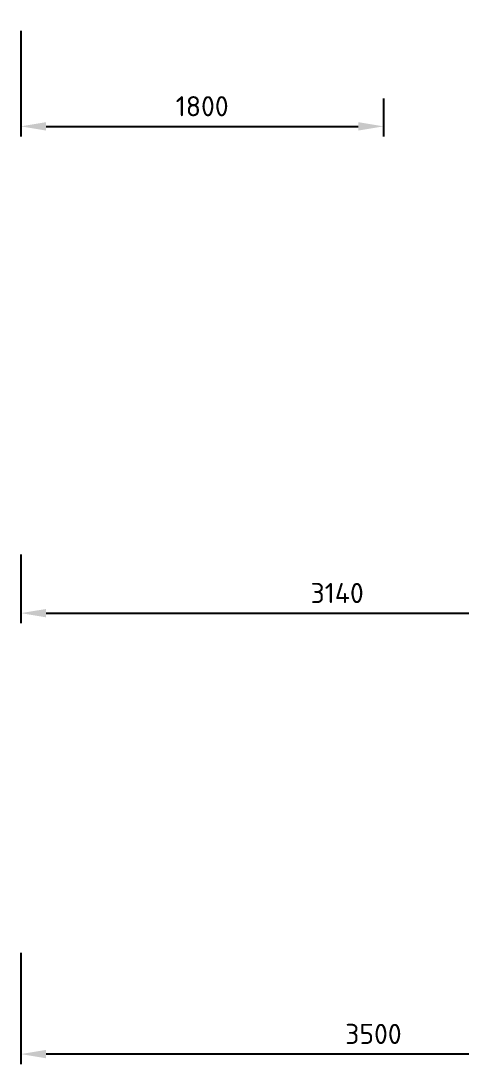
# Model space of a CAD drawing. Header units: millimetres. Extents: x -5247 to 64230, y -16204 to 29599.
# Drawn here: x 33415 to 35606, y 19554 to 24736 of the extents above; entities that cross this region are included whole.
import ezdxf

# ---------------------------------------------------------------- set-up
doc = ezdxf.new("R2010")
doc.units = ezdxf.units.MM
doc.layers.get('Defpoints').update_dxf_attribs({"color": 1, "lineweight": 50})
doc.layers.add('Размеры', color=8, linetype='Continuous')
doc.styles.add('GTO_Isocpeur', font='isocpeur.ttf')
doc.styles.get("Standard").update_dxf_attribs({"font": 'arial.ttf'})
doc.dimstyles.new('ISO-25', dxfattribs={"dimtxt": 2.5, "dimasz": 2.5, "dimexe": 1.25, "dimexo": 0.625, "dimtad": 1, "dimtxsty": 'Standard', "dimcen": 2.5, "dimadec": 0, "dimazin": 0, "dimtfac": 1, "dimtmove": 0, "dimatfit": 3, "dimfxl": 1, "dimarcsym": 0})

# ---------------------------------------------------------------- blocks, each defined once
blk = doc.blocks.new('*D153')
at = {"layer": 'Defpoints', "color": 0, "transparency": 16777216}
for p in [(36915.5, 20243.4), (33415.5, 20157.5), (33415.5, 19604.2)]:
    blk.add_point(p, dxfattribs=at)
at = {"layer": 'Размеры', "color": 0, "lineweight": -2, "transparency": 16777216}
for p, q in [((36915.5, 20193.4), (36915.5, 19554.2)), ((33415.5, 20107.5), (33415.5, 19554.2)), ((36790.5, 19604.2), (33540.5, 19604.2))]:
    blk.add_line(p, q, dxfattribs=at)
at = {"layer": 'Размеры', "color": 0, "transparency": 16777216}
for points in [[(33540.5, 19625), (33540.5, 19583.3), (33415.5, 19604.2)], [(36790.5, 19625), (36790.5, 19583.3), (36915.5, 19604.2)]]:
    blk.add_solid(points, dxfattribs=at)
at = {"layer": 'Размеры', "color": 0, "transparency": 16777216, "insert": (35165.5, 19704.2), "char_height": 100, "attachment_point": 5, "style": 'GTO_Isocpeur'}
blk.add_mtext('3500', dxfattribs=at)
blk = doc.blocks.new('*D135')
at = {"layer": 'Defpoints', "color": 0, "transparency": 16777216}
for p in [(33415.5, 24736.1), (35215.5, 24401), (35215.5, 24212.1)]:
    blk.add_point(p, dxfattribs=at)
at = {"layer": 'Размеры', "color": 0, "lineweight": -2, "transparency": 16777216}
for p, q in [((33415.5, 24686.1), (33415.5, 24162.1)), ((35215.5, 24351), (35215.5, 24162.1)), ((33540.5, 24212.1), (35090.5, 24212.1))]:
    blk.add_line(p, q, dxfattribs=at)
at = {"layer": 'Размеры', "color": 0, "transparency": 16777216}
for points in [[(33540.5, 24232.9), (33540.5, 24191.2), (33415.5, 24212.1)], [(35090.5, 24232.9), (35090.5, 24191.2), (35215.5, 24212.1)]]:
    blk.add_solid(points, dxfattribs=at)
at = {"layer": 'Размеры', "color": 0, "transparency": 16777216, "insert": (34315.5, 24312.1), "char_height": 100, "attachment_point": 5, "style": 'GTO_Isocpeur'}
blk.add_mtext('1800', dxfattribs=at)
blk = doc.blocks.new('*D136')
at = {"layer": 'Defpoints', "color": 0, "transparency": 16777216}
for p in [(33415.5, 22136.1), (36555.5, 22136.1), (36555.5, 21794.2)]:
    blk.add_point(p, dxfattribs=at)
at = {"layer": 'Размеры', "color": 0, "lineweight": -2, "transparency": 16777216}
for p, q in [((33415.5, 22086.1), (33415.5, 21744.2)), ((36555.5, 22086.1), (36555.5, 21744.2)), ((33540.5, 21794.2), (36430.5, 21794.2))]:
    blk.add_line(p, q, dxfattribs=at)
at = {"layer": 'Размеры', "color": 0, "transparency": 16777216}
for points in [[(33540.5, 21815), (33540.5, 21773.3), (33415.5, 21794.2)], [(36430.5, 21815), (36430.5, 21773.3), (36555.5, 21794.2)]]:
    blk.add_solid(points, dxfattribs=at)
at = {"layer": 'Размеры', "color": 0, "transparency": 16777216, "insert": (34985.5, 21894.2), "char_height": 100, "attachment_point": 5, "style": 'GTO_Isocpeur'}
blk.add_mtext('3140', dxfattribs=at)

msp = doc.modelspace()

# ---------------------------------------------------------------- dimensions: what is measured, and where the dimension line sits
at = {"layer": 'Размеры'}
for base, p1, p2, picture, middle in [((35215.483, 24212.052), (33415.483, 24736.076), (35215.483, 24400.962), '*D135', (34315.483, 24312.052)), ((36555.483, 21794.179), (33415.483, 22136.076), (36555.483, 22136.076), '*D136', (34985.483, 21894.179)), ((33415.483, 19604.183), (36915.483, 20243.361), (33415.483, 20157.545), '*D153', (35165.483, 19704.183))]:
    dim = msp.add_linear_dim(base=base, p1=p1, p2=p2, dimstyle='ISO-25', override={"dimtxt": 100, "dimasz": 125, "dimexe": 50, "dimexo": 50, "dimgap": 50, "dimtxsty": 'GTO_Isocpeur'}, dxfattribs=at)
    dim.commit()
    dim.dimension.update_dxf_attribs({"geometry": picture, "text_midpoint": middle})

doc.saveas('drawing.dxf')
